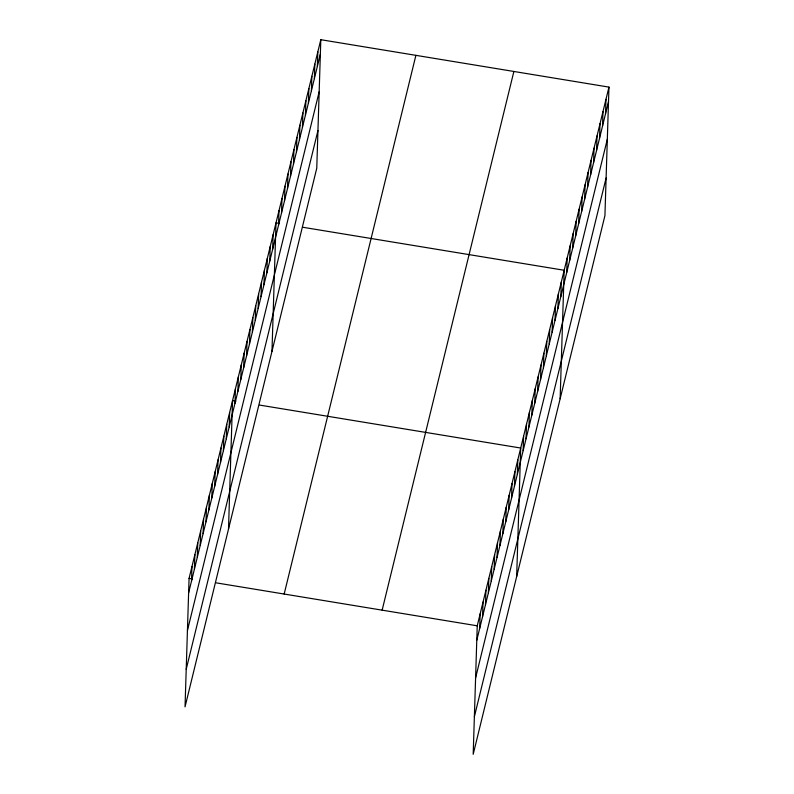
<?xml version="1.0" encoding="UTF-8"?>
<svg xmlns="http://www.w3.org/2000/svg" width="794" height="794" viewBox="0 0 794 794"><rect width="100%" height="100%" fill="white"/><g stroke="black" fill="none" stroke-linecap="round" stroke-linejoin="round"><path stroke-width="1.19" d="M320.806 39.7L189.071 578.389L185.032 706.888L316.766 168.199L320.806 39.7L608.968 87.112L604.929 215.611L473.194 754.3L477.234 625.801L608.968 87.112M191.513 581.029L191.969 566.539M194.411 569.179L194.867 554.688M197.309 557.328L197.766 542.838M200.207 545.478L200.664 530.988M203.105 533.628L203.562 519.137M206.003 521.767L206.46 507.287M208.901 509.917L209.358 495.436M211.8 498.066L212.256 483.586M214.698 486.216L215.154 471.735M217.596 474.365L218.052 459.885M220.494 462.515L220.95 448.034M223.392 450.664L223.848 436.174M226.29 438.814L226.747 424.324M229.188 426.964L229.645 412.473M228.503 529.122L232.543 400.623L235.937 401.188M234.984 403.263L235.441 388.772M237.882 391.412L238.339 376.922M240.781 379.552L241.237 365.071M243.679 367.701L244.135 353.221M246.577 355.851L247.033 341.37M249.475 344.001L249.931 329.52M252.373 332.15L252.829 317.669M255.271 320.3L255.728 305.819M258.169 308.449L258.626 293.969M261.067 296.599L261.524 282.108M263.965 284.748L264.422 270.258M266.863 272.898L267.32 258.407M269.762 261.047L270.218 246.557M272.66 249.197L273.116 234.706M271.975 351.355L276.014 222.856L279.409 223.412M278.545 225.129L279.002 210.648M281.533 212.921L281.989 198.431M284.52 200.713L284.977 186.223M287.507 188.496L287.964 174.015M290.495 176.288L290.951 161.807M293.482 164.08L293.929 149.59M296.46 151.872L296.916 137.382M299.447 139.655L299.904 125.174M302.435 127.447L302.891 112.966M305.422 115.239L305.879 100.749M308.409 103.031L308.866 88.541M311.397 90.814L311.853 76.333M314.384 78.606L314.831 64.125M317.362 66.398L317.818 51.908M479.675 628.431L480.132 613.951M482.573 616.581L483.03 602.1M485.471 604.73L485.928 590.25M488.37 592.88L488.826 578.399M491.268 581.029L491.724 566.549M494.166 569.179L494.622 554.698M497.064 557.328L497.52 542.838M499.962 545.478L500.418 530.988M502.86 533.628L503.317 519.137M505.758 521.777L506.215 507.287M508.656 509.927L509.113 495.436M511.554 498.066L512.011 483.586M514.452 486.216L514.909 471.735M517.351 474.365L517.807 459.885M516.666 576.533L520.705 448.034L259.717 405.099M523.147 450.664L523.603 436.184M526.045 438.814L526.501 424.333M528.943 426.964L529.399 412.483M531.841 415.113L532.298 400.623M534.739 403.263L535.196 388.772M537.637 391.412L538.094 376.922M540.535 379.562L540.992 365.071M543.433 367.711L543.89 353.221M546.332 355.851L546.788 341.37M549.23 344.001L549.686 329.52M552.128 332.15L552.584 317.669M555.026 320.3L555.482 305.819M557.924 308.449L558.381 293.969M560.822 296.599L561.279 282.118M560.137 398.767L564.177 270.268L303.189 227.322M566.708 272.541L567.164 258.05M569.695 260.323L570.152 245.842M572.682 248.115L573.139 233.635M575.67 235.907L576.126 221.417M578.657 223.7L579.104 209.209M581.635 211.482L582.091 197.001M584.622 199.274L585.079 184.794M587.61 187.066L588.066 172.576M590.597 174.859L591.054 160.368M593.584 162.641L594.041 148.16M596.572 150.433L597.028 135.953M599.559 138.225L600.006 123.735M602.537 126.018L602.993 111.527M605.524 113.8L605.981 99.319M188.615 592.88L320.349 54.181M187.434 630.505L319.168 91.806M186.213 669.273L317.947 130.573M284.163 594.041L415.897 55.342M382.142 610.159L513.877 71.46M476.777 640.282L608.512 101.592M475.596 677.907L607.331 139.218M474.375 716.674L606.11 177.985M189.071 578.389L192.466 578.955M216.236 582.865L477.234 625.801"/></g></svg>
